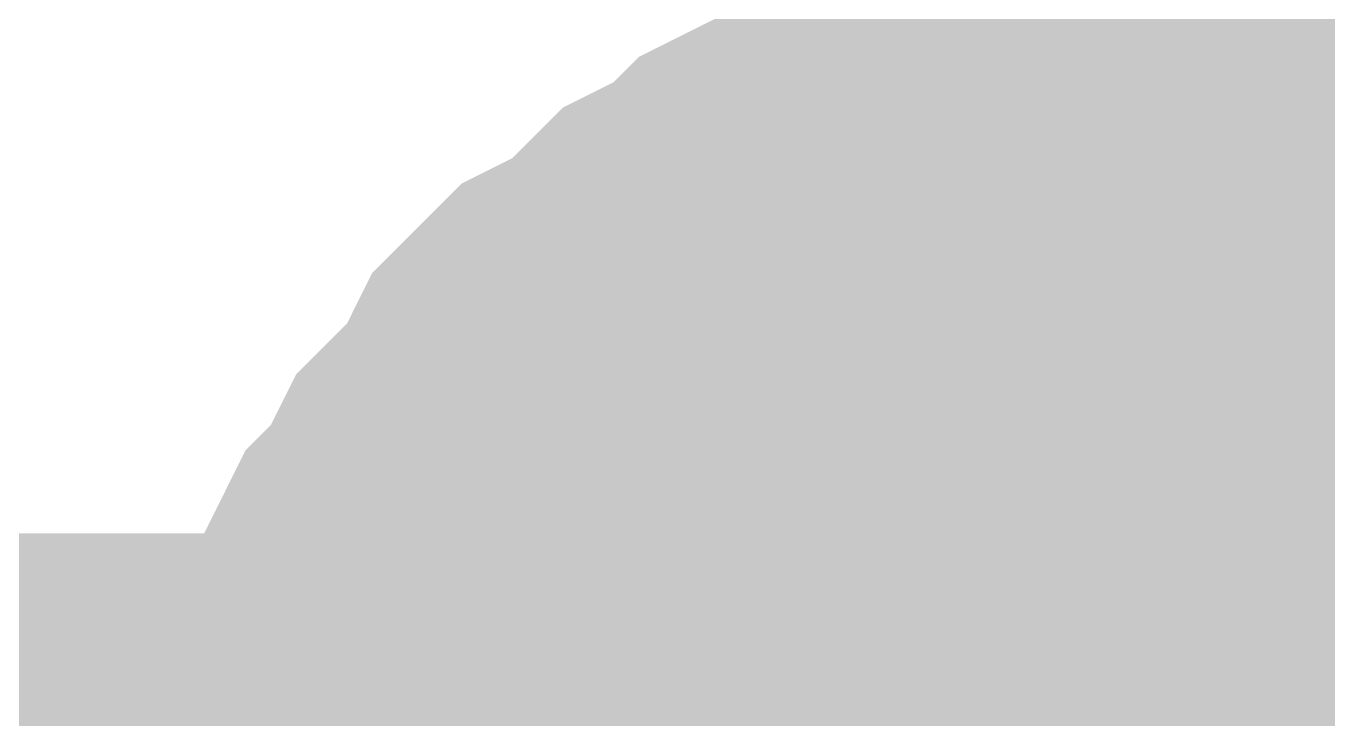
# Model space of a CAD drawing. Header units: inches. Extents: x 0 to 841, y 0 to 594.
# Drawn here: x 444.01 to 445.164, y 552.706 to 553.32 of the extents above; entities that cross this region are included whole.
import ezdxf

# ---------------------------------------------------------------- set-up
doc = ezdxf.new("R2010")
doc.units = ezdxf.units.IN
doc.layers.add('Sheet', color=255, linetype='Continuous')

msp = doc.modelspace()

# ---------------------------------------------------------------- linework, layer by layer
at = {"layer": 'Sheet'}
for points in [[(445.0015, 552.4955, 0.7493, 0.7493, 0), (445.0015, 554.9884, 0.7493, 0.7493, 0)], [(444.2379, 552.5404, 0.2997, 0.2997, 0), (444.2379, 552.5628, 0.2997, 0.2997, 0), (444.2379, 552.6078, 0.2997, 0.2997, 0), (444.2604, 552.6527, 0.2997, 0.2997, 0), (444.2604, 552.6751, 0.2997, 0.2997, 0), (444.2828, 552.7201, 0.2997, 0.2997, 0), (444.2828, 552.7425, 0.2997, 0.2997, 0), (444.3053, 552.7874, 0.2997, 0.2997, 0), (444.3053, 552.8099, 0.2997, 0.2997, 0), (444.3277, 552.8548, 0.2997, 0.2997, 0), (444.3502, 552.8773, 0.2997, 0.2997, 0), (444.3726, 552.9222, 0.2997, 0.2997, 0), (444.3951, 552.9446, 0.2997, 0.2997, 0), (444.4176, 552.9671, 0.2997, 0.2997, 0), (444.44, 553.012, 0.2997, 0.2997, 0), (444.4625, 553.0345, 0.2997, 0.2997, 0), (444.4849, 553.0569, 0.2997, 0.2997, 0), (444.5299, 553.0794, 0.2997, 0.2997, 0), (444.5523, 553.1019, 0.2997, 0.2997, 0), (444.5748, 553.1243, 0.2997, 0.2997, 0), (444.6197, 553.1468, 0.2997, 0.2997, 0), (444.6421, 553.1692, 0.2997, 0.2997, 0), (444.6871, 553.1917, 0.2997, 0.2997, 0), (444.7095, 553.1917, 0.2997, 0.2997, 0), (444.7544, 553.2142, 0.2997, 0.2997, 0), (444.7769, 553.2142, 0.2997, 0.2997, 0), (444.8218, 553.2366, 0.2997, 0.2997, 0), (444.8443, 553.2366, 0.2997, 0.2997, 0), (444.8892, 553.2591, 0.2997, 0.2997, 0), (444.9341, 553.2591, 0.2997, 0.2997, 0), (444.9566, 553.2591, 0.2997, 0.2997, 0), (445.0015, 553.2591, 0.2997, 0.2997, 0)], [(444.2379, 552.5404, 0.2997, 0.2997, 0), (444.2379, 552.5628, 0.2997, 0.2997, 0), (444.2379, 552.6078, 0.2997, 0.2997, 0), (444.2604, 552.6527, 0.2997, 0.2997, 0), (444.2604, 552.6751, 0.2997, 0.2997, 0), (444.2828, 552.7201, 0.2997, 0.2997, 0), (444.2828, 552.7425, 0.2997, 0.2997, 0), (444.3053, 552.7874, 0.2997, 0.2997, 0), (444.3053, 552.8099, 0.2997, 0.2997, 0), (444.3277, 552.8548, 0.2997, 0.2997, 0), (444.3502, 552.8773, 0.2997, 0.2997, 0), (444.3726, 552.9222, 0.2997, 0.2997, 0), (444.3951, 552.9446, 0.2997, 0.2997, 0), (444.4176, 552.9671, 0.2997, 0.2997, 0), (444.44, 553.012, 0.2997, 0.2997, 0), (444.4625, 553.0345, 0.2997, 0.2997, 0), (444.4849, 553.0569, 0.2997, 0.2997, 0), (444.5299, 553.0794, 0.2997, 0.2997, 0), (444.5523, 553.1019, 0.2997, 0.2997, 0), (444.5748, 553.1243, 0.2997, 0.2997, 0), (444.6197, 553.1468, 0.2997, 0.2997, 0), (444.6421, 553.1692, 0.2997, 0.2997, 0), (444.6871, 553.1917, 0.2997, 0.2997, 0), (444.7095, 553.1917, 0.2997, 0.2997, 0), (444.7544, 553.2142, 0.2997, 0.2997, 0), (444.7769, 553.2142, 0.2997, 0.2997, 0), (444.8218, 553.2366, 0.2997, 0.2997, 0), (444.8443, 553.2366, 0.2997, 0.2997, 0), (444.8892, 553.2591, 0.2997, 0.2997, 0), (444.9341, 553.2591, 0.2997, 0.2997, 0), (444.9566, 553.2591, 0.2997, 0.2997, 0), (445.0015, 553.2591, 0.2997, 0.2997, 0)], [(444.2379, 552.5404, 0.2997, 0.2997, 0), (444.2379, 552.5628, 0.2997, 0.2997, 0), (444.2379, 552.6078, 0.2997, 0.2997, 0), (444.2604, 552.6527, 0.2997, 0.2997, 0), (444.2604, 552.6751, 0.2997, 0.2997, 0), (444.2828, 552.7201, 0.2997, 0.2997, 0), (444.2828, 552.7425, 0.2997, 0.2997, 0), (444.3053, 552.7874, 0.2997, 0.2997, 0), (444.3053, 552.8099, 0.2997, 0.2997, 0), (444.3277, 552.8548, 0.2997, 0.2997, 0), (444.3502, 552.8773, 0.2997, 0.2997, 0), (444.3726, 552.9222, 0.2997, 0.2997, 0), (444.3951, 552.9446, 0.2997, 0.2997, 0), (444.4176, 552.9671, 0.2997, 0.2997, 0), (444.44, 553.012, 0.2997, 0.2997, 0), (444.4625, 553.0345, 0.2997, 0.2997, 0), (444.4849, 553.0569, 0.2997, 0.2997, 0), (444.5299, 553.0794, 0.2997, 0.2997, 0), (444.5523, 553.1019, 0.2997, 0.2997, 0), (444.5748, 553.1243, 0.2997, 0.2997, 0), (444.6197, 553.1468, 0.2997, 0.2997, 0), (444.6421, 553.1692, 0.2997, 0.2997, 0), (444.6871, 553.1917, 0.2997, 0.2997, 0), (444.7095, 553.1917, 0.2997, 0.2997, 0), (444.7544, 553.2142, 0.2997, 0.2997, 0), (444.7769, 553.2142, 0.2997, 0.2997, 0), (444.8218, 553.2366, 0.2997, 0.2997, 0), (444.8443, 553.2366, 0.2997, 0.2997, 0), (444.8892, 553.2591, 0.2997, 0.2997, 0), (444.9341, 553.2591, 0.2997, 0.2997, 0), (444.9566, 553.2591, 0.2997, 0.2997, 0), (445.0015, 553.2591, 0.2997, 0.2997, 0)], [(444.2379, 552.5404, 0.2997, 0.2997, 0), (444.2379, 552.5628, 0.2997, 0.2997, 0), (444.2379, 552.6078, 0.2997, 0.2997, 0), (444.2604, 552.6527, 0.2997, 0.2997, 0), (444.2604, 552.6751, 0.2997, 0.2997, 0), (444.2828, 552.7201, 0.2997, 0.2997, 0), (444.2828, 552.7425, 0.2997, 0.2997, 0), (444.3053, 552.7874, 0.2997, 0.2997, 0), (444.3053, 552.8099, 0.2997, 0.2997, 0), (444.3277, 552.8548, 0.2997, 0.2997, 0), (444.3502, 552.8773, 0.2997, 0.2997, 0), (444.3726, 552.9222, 0.2997, 0.2997, 0), (444.3951, 552.9446, 0.2997, 0.2997, 0), (444.4176, 552.9671, 0.2997, 0.2997, 0), (444.44, 553.012, 0.2997, 0.2997, 0), (444.4625, 553.0345, 0.2997, 0.2997, 0), (444.4849, 553.0569, 0.2997, 0.2997, 0), (444.5299, 553.0794, 0.2997, 0.2997, 0), (444.5523, 553.1019, 0.2997, 0.2997, 0), (444.5748, 553.1243, 0.2997, 0.2997, 0), (444.6197, 553.1468, 0.2997, 0.2997, 0), (444.6421, 553.1692, 0.2997, 0.2997, 0), (444.6871, 553.1917, 0.2997, 0.2997, 0), (444.7095, 553.1917, 0.2997, 0.2997, 0), (444.7544, 553.2142, 0.2997, 0.2997, 0), (444.7769, 553.2142, 0.2997, 0.2997, 0), (444.8218, 553.2366, 0.2997, 0.2997, 0), (444.8443, 553.2366, 0.2997, 0.2997, 0), (444.8892, 553.2591, 0.2997, 0.2997, 0), (444.9341, 553.2591, 0.2997, 0.2997, 0), (444.9566, 553.2591, 0.2997, 0.2997, 0), (445.0015, 553.2591, 0.2997, 0.2997, 0)], [(444.2379, 552.5404, 0.2997, 0.2997, 0), (444.2379, 552.5628, 0.2997, 0.2997, 0), (444.2379, 552.6078, 0.2997, 0.2997, 0), (444.2604, 552.6527, 0.2997, 0.2997, 0), (444.2604, 552.6751, 0.2997, 0.2997, 0), (444.2828, 552.7201, 0.2997, 0.2997, 0), (444.2828, 552.7425, 0.2997, 0.2997, 0), (444.3053, 552.7874, 0.2997, 0.2997, 0), (444.3053, 552.8099, 0.2997, 0.2997, 0), (444.3277, 552.8548, 0.2997, 0.2997, 0), (444.3502, 552.8773, 0.2997, 0.2997, 0), (444.3726, 552.9222, 0.2997, 0.2997, 0), (444.3951, 552.9446, 0.2997, 0.2997, 0), (444.4176, 552.9671, 0.2997, 0.2997, 0), (444.44, 553.012, 0.2997, 0.2997, 0), (444.4625, 553.0345, 0.2997, 0.2997, 0), (444.4849, 553.0569, 0.2997, 0.2997, 0), (444.5299, 553.0794, 0.2997, 0.2997, 0), (444.5523, 553.1019, 0.2997, 0.2997, 0), (444.5748, 553.1243, 0.2997, 0.2997, 0), (444.6197, 553.1468, 0.2997, 0.2997, 0), (444.6421, 553.1692, 0.2997, 0.2997, 0), (444.6871, 553.1917, 0.2997, 0.2997, 0), (444.7095, 553.1917, 0.2997, 0.2997, 0), (444.7544, 553.2142, 0.2997, 0.2997, 0), (444.7769, 553.2142, 0.2997, 0.2997, 0), (444.8218, 553.2366, 0.2997, 0.2997, 0), (444.8443, 553.2366, 0.2997, 0.2997, 0), (444.8892, 553.2591, 0.2997, 0.2997, 0), (444.9341, 553.2591, 0.2997, 0.2997, 0), (444.9566, 553.2591, 0.2997, 0.2997, 0), (445.0015, 553.2591, 0.2997, 0.2997, 0)], [(445.0015, 553.2591, 0.2997, 0.2997, 0), (445.0015, 553.2591, 0.2997, 0.2997, 0)], [(445.0015, 553.2591, 0.2997, 0.2997, 0), (445.0464, 553.2591, 0.2997, 0.2997, 0), (445.0913, 553.2591, 0.2997, 0.2997, 0), (445.1138, 553.2591, 0.2997, 0.2997, 0), (445.1587, 553.2366, 0.2997, 0.2997, 0), (445.2036, 553.2366, 0.2997, 0.2997, 0), (445.226, 553.2142, 0.2997, 0.2997, 0), (445.271, 553.2142, 0.2997, 0.2997, 0), (445.2934, 553.1917, 0.2997, 0.2997, 0), (445.3383, 553.1917, 0.2997, 0.2997, 0)], [(445.0015, 553.2591, 0.2997, 0.2997, 0), (445.0015, 553.2591, 0.2997, 0.2997, 0)], [(445.0015, 553.2591, 0.2997, 0.2997, 0), (445.0464, 553.2591, 0.2997, 0.2997, 0), (445.0913, 553.2591, 0.2997, 0.2997, 0), (445.1138, 553.2591, 0.2997, 0.2997, 0), (445.1587, 553.2366, 0.2997, 0.2997, 0), (445.2036, 553.2366, 0.2997, 0.2997, 0), (445.226, 553.2142, 0.2997, 0.2997, 0), (445.271, 553.2142, 0.2997, 0.2997, 0), (445.2934, 553.1917, 0.2997, 0.2997, 0), (445.3383, 553.1917, 0.2997, 0.2997, 0)], [(445.0015, 553.2591, 0.2997, 0.2997, 0), (445.0015, 553.2591, 0.2997, 0.2997, 0)], [(445.0015, 553.2591, 0.2997, 0.2997, 0), (445.0464, 553.2591, 0.2997, 0.2997, 0), (445.0913, 553.2591, 0.2997, 0.2997, 0), (445.1138, 553.2591, 0.2997, 0.2997, 0), (445.1587, 553.2366, 0.2997, 0.2997, 0), (445.2036, 553.2366, 0.2997, 0.2997, 0), (445.226, 553.2142, 0.2997, 0.2997, 0), (445.271, 553.2142, 0.2997, 0.2997, 0), (445.2934, 553.1917, 0.2997, 0.2997, 0), (445.3383, 553.1917, 0.2997, 0.2997, 0)], [(445.0015, 553.2591, 0.2997, 0.2997, 0), (445.0015, 553.2591, 0.2997, 0.2997, 0)], [(445.0015, 553.2591, 0.2997, 0.2997, 0), (445.0464, 553.2591, 0.2997, 0.2997, 0), (445.0913, 553.2591, 0.2997, 0.2997, 0), (445.1138, 553.2591, 0.2997, 0.2997, 0), (445.1587, 553.2366, 0.2997, 0.2997, 0), (445.2036, 553.2366, 0.2997, 0.2997, 0), (445.226, 553.2142, 0.2997, 0.2997, 0), (445.271, 553.2142, 0.2997, 0.2997, 0), (445.2934, 553.1917, 0.2997, 0.2997, 0), (445.3383, 553.1917, 0.2997, 0.2997, 0)], [(445.0015, 553.2591, 0.2997, 0.2997, 0), (445.0015, 553.2591, 0.2997, 0.2997, 0)], [(445.0015, 553.2591, 0.2997, 0.2997, 0), (445.0464, 553.2591, 0.2997, 0.2997, 0), (445.0913, 553.2591, 0.2997, 0.2997, 0), (445.1138, 553.2591, 0.2997, 0.2997, 0), (445.1587, 553.2366, 0.2997, 0.2997, 0), (445.2036, 553.2366, 0.2997, 0.2997, 0), (445.226, 553.2142, 0.2997, 0.2997, 0), (445.271, 553.2142, 0.2997, 0.2997, 0), (445.2934, 553.1917, 0.2997, 0.2997, 0), (445.3383, 553.1917, 0.2997, 0.2997, 0)], [(444.2604, 552.6527, 0.0991, 0.0991, 0), (444.2604, 552.6751, 0.0991, 0.0991, 0), (444.2828, 552.7201, 0.0991, 0.0991, 0), (444.2828, 552.7425, 0.0991, 0.0991, 0), (444.3053, 552.7874, 0.0991, 0.0991, 0), (444.3053, 552.8099, 0.0991, 0.0991, 0), (444.3277, 552.8548, 0.0991, 0.0991, 0), (444.3502, 552.8773, 0.0991, 0.0991, 0), (444.3726, 552.9222, 0.0991, 0.0991, 0), (444.3951, 552.9446, 0.0991, 0.0991, 0), (444.4176, 552.9671, 0.0991, 0.0991, 0), (444.44, 553.012, 0.0991, 0.0991, 0), (444.4625, 553.0345, 0.0991, 0.0991, 0), (444.4849, 553.0569, 0.0991, 0.0991, 0), (444.5299, 553.0794, 0.0991, 0.0991, 0), (444.5523, 553.1019, 0.0991, 0.0991, 0), (444.5748, 553.1243, 0.0991, 0.0991, 0), (444.6197, 553.1468, 0.0991, 0.0991, 0), (444.6421, 553.1692, 0.0991, 0.0991, 0), (444.6871, 553.1917, 0.0991, 0.0991, 0), (444.7095, 553.1917, 0.0991, 0.0991, 0), (444.7544, 553.2142, 0.0991, 0.0991, 0), (444.7769, 553.2142, 0.0991, 0.0991, 0), (444.8218, 553.2366, 0.0991, 0.0991, 0), (444.8443, 553.2366, 0.0991, 0.0991, 0), (444.8892, 553.2591, 0.0991, 0.0991, 0), (444.9341, 553.2591, 0.0991, 0.0991, 0), (444.9566, 553.2591, 0.0991, 0.0991, 0), (445.0015, 553.2591, 0.0991, 0.0991, 0)], [(444.2604, 552.6527, 0.0991, 0.0991, 0), (444.2604, 552.6751, 0.0991, 0.0991, 0), (444.2828, 552.7201, 0.0991, 0.0991, 0), (444.2828, 552.7425, 0.0991, 0.0991, 0), (444.3053, 552.7874, 0.0991, 0.0991, 0), (444.3053, 552.8099, 0.0991, 0.0991, 0), (444.3277, 552.8548, 0.0991, 0.0991, 0), (444.3502, 552.8773, 0.0991, 0.0991, 0), (444.3726, 552.9222, 0.0991, 0.0991, 0), (444.3951, 552.9446, 0.0991, 0.0991, 0), (444.4176, 552.9671, 0.0991, 0.0991, 0), (444.44, 553.012, 0.0991, 0.0991, 0), (444.4625, 553.0345, 0.0991, 0.0991, 0), (444.4849, 553.0569, 0.0991, 0.0991, 0), (444.5299, 553.0794, 0.0991, 0.0991, 0), (444.5523, 553.1019, 0.0991, 0.0991, 0), (444.5748, 553.1243, 0.0991, 0.0991, 0), (444.6197, 553.1468, 0.0991, 0.0991, 0), (444.6421, 553.1692, 0.0991, 0.0991, 0), (444.6871, 553.1917, 0.0991, 0.0991, 0), (444.7095, 553.1917, 0.0991, 0.0991, 0), (444.7544, 553.2142, 0.0991, 0.0991, 0), (444.7769, 553.2142, 0.0991, 0.0991, 0), (444.8218, 553.2366, 0.0991, 0.0991, 0), (444.8443, 553.2366, 0.0991, 0.0991, 0), (444.8892, 553.2591, 0.0991, 0.0991, 0), (444.9341, 553.2591, 0.0991, 0.0991, 0), (444.9566, 553.2591, 0.0991, 0.0991, 0), (445.0015, 553.2591, 0.0991, 0.0991, 0)], [(444.2604, 552.6527, 0.0991, 0.0991, 0), (444.2604, 552.6751, 0.0991, 0.0991, 0), (444.2828, 552.7201, 0.0991, 0.0991, 0), (444.2828, 552.7425, 0.0991, 0.0991, 0), (444.3053, 552.7874, 0.0991, 0.0991, 0), (444.3053, 552.8099, 0.0991, 0.0991, 0), (444.3277, 552.8548, 0.0991, 0.0991, 0), (444.3502, 552.8773, 0.0991, 0.0991, 0), (444.3726, 552.9222, 0.0991, 0.0991, 0), (444.3951, 552.9446, 0.0991, 0.0991, 0), (444.4176, 552.9671, 0.0991, 0.0991, 0), (444.44, 553.012, 0.0991, 0.0991, 0), (444.4625, 553.0345, 0.0991, 0.0991, 0), (444.4849, 553.0569, 0.0991, 0.0991, 0), (444.5299, 553.0794, 0.0991, 0.0991, 0), (444.5523, 553.1019, 0.0991, 0.0991, 0), (444.5748, 553.1243, 0.0991, 0.0991, 0), (444.6197, 553.1468, 0.0991, 0.0991, 0), (444.6421, 553.1692, 0.0991, 0.0991, 0), (444.6871, 553.1917, 0.0991, 0.0991, 0), (444.7095, 553.1917, 0.0991, 0.0991, 0), (444.7544, 553.2142, 0.0991, 0.0991, 0), (444.7769, 553.2142, 0.0991, 0.0991, 0), (444.8218, 553.2366, 0.0991, 0.0991, 0), (444.8443, 553.2366, 0.0991, 0.0991, 0), (444.8892, 553.2591, 0.0991, 0.0991, 0), (444.9341, 553.2591, 0.0991, 0.0991, 0), (444.9566, 553.2591, 0.0991, 0.0991, 0), (445.0015, 553.2591, 0.0991, 0.0991, 0)], [(444.2604, 552.6527, 0.0991, 0.0991, 0), (444.2604, 552.6751, 0.0991, 0.0991, 0), (444.2828, 552.7201, 0.0991, 0.0991, 0), (444.2828, 552.7425, 0.0991, 0.0991, 0), (444.3053, 552.7874, 0.0991, 0.0991, 0), (444.3053, 552.8099, 0.0991, 0.0991, 0), (444.3277, 552.8548, 0.0991, 0.0991, 0), (444.3502, 552.8773, 0.0991, 0.0991, 0), (444.3726, 552.9222, 0.0991, 0.0991, 0), (444.3951, 552.9446, 0.0991, 0.0991, 0), (444.4176, 552.9671, 0.0991, 0.0991, 0), (444.44, 553.012, 0.0991, 0.0991, 0), (444.4625, 553.0345, 0.0991, 0.0991, 0), (444.4849, 553.0569, 0.0991, 0.0991, 0), (444.5299, 553.0794, 0.0991, 0.0991, 0), (444.5523, 553.1019, 0.0991, 0.0991, 0), (444.5748, 553.1243, 0.0991, 0.0991, 0), (444.6197, 553.1468, 0.0991, 0.0991, 0), (444.6421, 553.1692, 0.0991, 0.0991, 0), (444.6871, 553.1917, 0.0991, 0.0991, 0), (444.7095, 553.1917, 0.0991, 0.0991, 0), (444.7544, 553.2142, 0.0991, 0.0991, 0), (444.7769, 553.2142, 0.0991, 0.0991, 0), (444.8218, 553.2366, 0.0991, 0.0991, 0), (444.8443, 553.2366, 0.0991, 0.0991, 0), (444.8892, 553.2591, 0.0991, 0.0991, 0), (444.9341, 553.2591, 0.0991, 0.0991, 0), (444.9566, 553.2591, 0.0991, 0.0991, 0), (445.0015, 553.2591, 0.0991, 0.0991, 0)], [(444.2604, 552.6527, 0.0991, 0.0991, 0), (444.2604, 552.6751, 0.0991, 0.0991, 0), (444.2828, 552.7201, 0.0991, 0.0991, 0), (444.2828, 552.7425, 0.0991, 0.0991, 0), (444.3053, 552.7874, 0.0991, 0.0991, 0), (444.3053, 552.8099, 0.0991, 0.0991, 0), (444.3277, 552.8548, 0.0991, 0.0991, 0), (444.3502, 552.8773, 0.0991, 0.0991, 0), (444.3726, 552.9222, 0.0991, 0.0991, 0), (444.3951, 552.9446, 0.0991, 0.0991, 0), (444.4176, 552.9671, 0.0991, 0.0991, 0), (444.44, 553.012, 0.0991, 0.0991, 0), (444.4625, 553.0345, 0.0991, 0.0991, 0), (444.4849, 553.0569, 0.0991, 0.0991, 0), (444.5299, 553.0794, 0.0991, 0.0991, 0), (444.5523, 553.1019, 0.0991, 0.0991, 0), (444.5748, 553.1243, 0.0991, 0.0991, 0), (444.6197, 553.1468, 0.0991, 0.0991, 0), (444.6421, 553.1692, 0.0991, 0.0991, 0), (444.6871, 553.1917, 0.0991, 0.0991, 0), (444.7095, 553.1917, 0.0991, 0.0991, 0), (444.7544, 553.2142, 0.0991, 0.0991, 0), (444.7769, 553.2142, 0.0991, 0.0991, 0), (444.8218, 553.2366, 0.0991, 0.0991, 0), (444.8443, 553.2366, 0.0991, 0.0991, 0), (444.8892, 553.2591, 0.0991, 0.0991, 0), (444.9341, 553.2591, 0.0991, 0.0991, 0), (444.9566, 553.2591, 0.0991, 0.0991, 0), (445.0015, 553.2591, 0.0991, 0.0991, 0)], [(445.0015, 553.2591, 0.0991, 0.0991, 0), (445.0015, 553.2591, 0.0991, 0.0991, 0)], [(445.0015, 553.2591, 0.0991, 0.0991, 0), (445.0464, 553.2591, 0.0991, 0.0991, 0), (445.0913, 553.2591, 0.0991, 0.0991, 0), (445.1138, 553.2591, 0.0991, 0.0991, 0), (445.1587, 553.2366, 0.0991, 0.0991, 0), (445.2036, 553.2366, 0.0991, 0.0991, 0), (445.226, 553.2142, 0.0991, 0.0991, 0)], [(445.0015, 553.2591, 0.0991, 0.0991, 0), (445.0015, 553.2591, 0.0991, 0.0991, 0)], [(445.0015, 553.2591, 0.0991, 0.0991, 0), (445.0464, 553.2591, 0.0991, 0.0991, 0), (445.0913, 553.2591, 0.0991, 0.0991, 0), (445.1138, 553.2591, 0.0991, 0.0991, 0), (445.1587, 553.2366, 0.0991, 0.0991, 0), (445.2036, 553.2366, 0.0991, 0.0991, 0), (445.226, 553.2142, 0.0991, 0.0991, 0)], [(445.0015, 553.2591, 0.0991, 0.0991, 0), (445.0015, 553.2591, 0.0991, 0.0991, 0)], [(445.0015, 553.2591, 0.0991, 0.0991, 0), (445.0464, 553.2591, 0.0991, 0.0991, 0), (445.0913, 553.2591, 0.0991, 0.0991, 0), (445.1138, 553.2591, 0.0991, 0.0991, 0), (445.1587, 553.2366, 0.0991, 0.0991, 0), (445.2036, 553.2366, 0.0991, 0.0991, 0), (445.226, 553.2142, 0.0991, 0.0991, 0)], [(445.0015, 553.2591, 0.0991, 0.0991, 0), (445.0015, 553.2591, 0.0991, 0.0991, 0)], [(445.0015, 553.2591, 0.0991, 0.0991, 0), (445.0464, 553.2591, 0.0991, 0.0991, 0), (445.0913, 553.2591, 0.0991, 0.0991, 0), (445.1138, 553.2591, 0.0991, 0.0991, 0), (445.1587, 553.2366, 0.0991, 0.0991, 0), (445.2036, 553.2366, 0.0991, 0.0991, 0), (445.226, 553.2142, 0.0991, 0.0991, 0)], [(445.0015, 553.2591, 0.0991, 0.0991, 0), (445.0015, 553.2591, 0.0991, 0.0991, 0)], [(445.0015, 553.2591, 0.0991, 0.0991, 0), (445.0464, 553.2591, 0.0991, 0.0991, 0), (445.0913, 553.2591, 0.0991, 0.0991, 0), (445.1138, 553.2591, 0.0991, 0.0991, 0), (445.1587, 553.2366, 0.0991, 0.0991, 0), (445.2036, 553.2366, 0.0991, 0.0991, 0), (445.226, 553.2142, 0.0991, 0.0991, 0)], [(444.5074, 552.5404, 0.2997, 0.2997, 0), (444.5074, 552.5628, 0.2997, 0.2997, 0), (444.5074, 552.5853, 0.2997, 0.2997, 0), (444.5299, 552.6078, 0.2997, 0.2997, 0), (444.5299, 552.6302, 0.2997, 0.2997, 0), (444.5299, 552.6751, 0.2997, 0.2997, 0), (444.5523, 552.6751, 0.2997, 0.2997, 0), (444.5523, 552.6976, 0.2997, 0.2997, 0), (444.5748, 552.7201, 0.2997, 0.2997, 0), (444.5748, 552.7425, 0.2997, 0.2997, 0), (444.5972, 552.765, 0.2997, 0.2997, 0), (444.5972, 552.7874, 0.2997, 0.2997, 0), (444.6197, 552.8099, 0.2997, 0.2997, 0), (444.6421, 552.8324, 0.2997, 0.2997, 0), (444.6646, 552.8548, 0.2997, 0.2997, 0), (444.6646, 552.8548, 0.2997, 0.2997, 0), (444.6871, 552.8773, 0.2997, 0.2997, 0), (444.7095, 552.8997, 0.2997, 0.2997, 0), (444.732, 552.8997, 0.2997, 0.2997, 0), (444.7544, 552.9222, 0.2997, 0.2997, 0), (444.7769, 552.9222, 0.2997, 0.2997, 0), (444.7993, 552.9446, 0.2997, 0.2997, 0), (444.7993, 552.9446, 0.2997, 0.2997, 0), (444.8218, 552.9671, 0.2997, 0.2997, 0), (444.8667, 552.9671, 0.2997, 0.2997, 0), (444.8892, 552.9671, 0.2997, 0.2997, 0), (444.9116, 552.9896, 0.2997, 0.2997, 0), (444.9341, 552.9896, 0.2997, 0.2997, 0), (444.9566, 552.9896, 0.2997, 0.2997, 0), (444.979, 552.9896, 0.2997, 0.2997, 0), (445.0015, 552.9896, 0.2997, 0.2997, 0)], [(444.5074, 552.5404, 0.2997, 0.2997, 0), (444.5074, 552.5628, 0.2997, 0.2997, 0), (444.5074, 552.5853, 0.2997, 0.2997, 0), (444.5299, 552.6078, 0.2997, 0.2997, 0), (444.5299, 552.6302, 0.2997, 0.2997, 0), (444.5299, 552.6751, 0.2997, 0.2997, 0), (444.5523, 552.6751, 0.2997, 0.2997, 0), (444.5523, 552.6976, 0.2997, 0.2997, 0), (444.5748, 552.7201, 0.2997, 0.2997, 0), (444.5748, 552.7425, 0.2997, 0.2997, 0), (444.5972, 552.765, 0.2997, 0.2997, 0), (444.5972, 552.7874, 0.2997, 0.2997, 0), (444.6197, 552.8099, 0.2997, 0.2997, 0), (444.6421, 552.8324, 0.2997, 0.2997, 0), (444.6646, 552.8548, 0.2997, 0.2997, 0), (444.6646, 552.8548, 0.2997, 0.2997, 0), (444.6871, 552.8773, 0.2997, 0.2997, 0), (444.7095, 552.8997, 0.2997, 0.2997, 0), (444.732, 552.8997, 0.2997, 0.2997, 0), (444.7544, 552.9222, 0.2997, 0.2997, 0), (444.7769, 552.9222, 0.2997, 0.2997, 0), (444.7993, 552.9446, 0.2997, 0.2997, 0), (444.7993, 552.9446, 0.2997, 0.2997, 0), (444.8218, 552.9671, 0.2997, 0.2997, 0), (444.8667, 552.9671, 0.2997, 0.2997, 0), (444.8892, 552.9671, 0.2997, 0.2997, 0), (444.9116, 552.9896, 0.2997, 0.2997, 0), (444.9341, 552.9896, 0.2997, 0.2997, 0), (444.9566, 552.9896, 0.2997, 0.2997, 0), (444.979, 552.9896, 0.2997, 0.2997, 0), (445.0015, 552.9896, 0.2997, 0.2997, 0)], [(444.5074, 552.5404, 0.2997, 0.2997, 0), (444.5074, 552.5628, 0.2997, 0.2997, 0), (444.5074, 552.5853, 0.2997, 0.2997, 0), (444.5299, 552.6078, 0.2997, 0.2997, 0), (444.5299, 552.6302, 0.2997, 0.2997, 0), (444.5299, 552.6751, 0.2997, 0.2997, 0), (444.5523, 552.6751, 0.2997, 0.2997, 0), (444.5523, 552.6976, 0.2997, 0.2997, 0), (444.5748, 552.7201, 0.2997, 0.2997, 0), (444.5748, 552.7425, 0.2997, 0.2997, 0), (444.5972, 552.765, 0.2997, 0.2997, 0), (444.5972, 552.7874, 0.2997, 0.2997, 0), (444.6197, 552.8099, 0.2997, 0.2997, 0), (444.6421, 552.8324, 0.2997, 0.2997, 0), (444.6646, 552.8548, 0.2997, 0.2997, 0), (444.6646, 552.8548, 0.2997, 0.2997, 0), (444.6871, 552.8773, 0.2997, 0.2997, 0), (444.7095, 552.8997, 0.2997, 0.2997, 0), (444.732, 552.8997, 0.2997, 0.2997, 0), (444.7544, 552.9222, 0.2997, 0.2997, 0), (444.7769, 552.9222, 0.2997, 0.2997, 0), (444.7993, 552.9446, 0.2997, 0.2997, 0), (444.7993, 552.9446, 0.2997, 0.2997, 0), (444.8218, 552.9671, 0.2997, 0.2997, 0), (444.8667, 552.9671, 0.2997, 0.2997, 0), (444.8892, 552.9671, 0.2997, 0.2997, 0), (444.9116, 552.9896, 0.2997, 0.2997, 0), (444.9341, 552.9896, 0.2997, 0.2997, 0), (444.9566, 552.9896, 0.2997, 0.2997, 0), (444.979, 552.9896, 0.2997, 0.2997, 0), (445.0015, 552.9896, 0.2997, 0.2997, 0)], [(444.5074, 552.5404, 0.2997, 0.2997, 0), (444.5074, 552.5628, 0.2997, 0.2997, 0), (444.5074, 552.5853, 0.2997, 0.2997, 0), (444.5299, 552.6078, 0.2997, 0.2997, 0), (444.5299, 552.6302, 0.2997, 0.2997, 0), (444.5299, 552.6751, 0.2997, 0.2997, 0), (444.5523, 552.6751, 0.2997, 0.2997, 0), (444.5523, 552.6976, 0.2997, 0.2997, 0), (444.5748, 552.7201, 0.2997, 0.2997, 0), (444.5748, 552.7425, 0.2997, 0.2997, 0), (444.5972, 552.765, 0.2997, 0.2997, 0), (444.5972, 552.7874, 0.2997, 0.2997, 0), (444.6197, 552.8099, 0.2997, 0.2997, 0), (444.6421, 552.8324, 0.2997, 0.2997, 0), (444.6646, 552.8548, 0.2997, 0.2997, 0), (444.6646, 552.8548, 0.2997, 0.2997, 0), (444.6871, 552.8773, 0.2997, 0.2997, 0), (444.7095, 552.8997, 0.2997, 0.2997, 0), (444.732, 552.8997, 0.2997, 0.2997, 0), (444.7544, 552.9222, 0.2997, 0.2997, 0), (444.7769, 552.9222, 0.2997, 0.2997, 0), (444.7993, 552.9446, 0.2997, 0.2997, 0), (444.7993, 552.9446, 0.2997, 0.2997, 0), (444.8218, 552.9671, 0.2997, 0.2997, 0), (444.8667, 552.9671, 0.2997, 0.2997, 0), (444.8892, 552.9671, 0.2997, 0.2997, 0), (444.9116, 552.9896, 0.2997, 0.2997, 0), (444.9341, 552.9896, 0.2997, 0.2997, 0), (444.9566, 552.9896, 0.2997, 0.2997, 0), (444.979, 552.9896, 0.2997, 0.2997, 0), (445.0015, 552.9896, 0.2997, 0.2997, 0)], [(445.0015, 552.9896, 0.2997, 0.2997, 0), (445.0015, 552.9896, 0.2997, 0.2997, 0)], [(445.0015, 552.9896, 0.2997, 0.2997, 0), (445.0239, 552.9896, 0.2997, 0.2997, 0), (445.0464, 552.9896, 0.2997, 0.2997, 0), (445.0913, 552.9896, 0.2997, 0.2997, 0), (445.1138, 552.9896, 0.2997, 0.2997, 0), (445.1362, 552.9671, 0.2997, 0.2997, 0), (445.1587, 552.9671, 0.2997, 0.2997, 0), (445.1811, 552.9671, 0.2997, 0.2997, 0), (445.2036, 552.9446, 0.2997, 0.2997, 0), (445.226, 552.9446, 0.2997, 0.2997, 0), (445.2485, 552.9222, 0.2997, 0.2997, 0), (445.271, 552.9222, 0.2997, 0.2997, 0), (445.2934, 552.8997, 0.2997, 0.2997, 0), (445.3159, 552.8997, 0.2997, 0.2997, 0)], [(445.0015, 552.9896, 0.2997, 0.2997, 0), (445.0015, 552.9896, 0.2997, 0.2997, 0)], [(445.0015, 552.9896, 0.2997, 0.2997, 0), (445.0239, 552.9896, 0.2997, 0.2997, 0), (445.0464, 552.9896, 0.2997, 0.2997, 0), (445.0913, 552.9896, 0.2997, 0.2997, 0), (445.1138, 552.9896, 0.2997, 0.2997, 0), (445.1362, 552.9671, 0.2997, 0.2997, 0), (445.1587, 552.9671, 0.2997, 0.2997, 0), (445.1811, 552.9671, 0.2997, 0.2997, 0), (445.2036, 552.9446, 0.2997, 0.2997, 0), (445.226, 552.9446, 0.2997, 0.2997, 0), (445.2485, 552.9222, 0.2997, 0.2997, 0), (445.271, 552.9222, 0.2997, 0.2997, 0), (445.2934, 552.8997, 0.2997, 0.2997, 0), (445.3159, 552.8997, 0.2997, 0.2997, 0)], [(445.0015, 552.9896, 0.2997, 0.2997, 0), (445.0015, 552.9896, 0.2997, 0.2997, 0)], [(445.0015, 552.9896, 0.2997, 0.2997, 0), (445.0239, 552.9896, 0.2997, 0.2997, 0), (445.0464, 552.9896, 0.2997, 0.2997, 0), (445.0913, 552.9896, 0.2997, 0.2997, 0), (445.1138, 552.9896, 0.2997, 0.2997, 0), (445.1362, 552.9671, 0.2997, 0.2997, 0), (445.1587, 552.9671, 0.2997, 0.2997, 0), (445.1811, 552.9671, 0.2997, 0.2997, 0), (445.2036, 552.9446, 0.2997, 0.2997, 0), (445.226, 552.9446, 0.2997, 0.2997, 0), (445.2485, 552.9222, 0.2997, 0.2997, 0), (445.271, 552.9222, 0.2997, 0.2997, 0), (445.2934, 552.8997, 0.2997, 0.2997, 0), (445.3159, 552.8997, 0.2997, 0.2997, 0)], [(445.0015, 552.9896, 0.2997, 0.2997, 0), (445.0015, 552.9896, 0.2997, 0.2997, 0)], [(445.0015, 552.9896, 0.2997, 0.2997, 0), (445.0239, 552.9896, 0.2997, 0.2997, 0), (445.0464, 552.9896, 0.2997, 0.2997, 0), (445.0913, 552.9896, 0.2997, 0.2997, 0), (445.1138, 552.9896, 0.2997, 0.2997, 0), (445.1362, 552.9671, 0.2997, 0.2997, 0), (445.1587, 552.9671, 0.2997, 0.2997, 0), (445.1811, 552.9671, 0.2997, 0.2997, 0), (445.2036, 552.9446, 0.2997, 0.2997, 0), (445.226, 552.9446, 0.2997, 0.2997, 0), (445.2485, 552.9222, 0.2997, 0.2997, 0), (445.271, 552.9222, 0.2997, 0.2997, 0), (445.2934, 552.8997, 0.2997, 0.2997, 0), (445.3159, 552.8997, 0.2997, 0.2997, 0)], [(444.5299, 552.6302, 0.0991, 0.0991, 0), (444.5299, 552.6751, 0.0991, 0.0991, 0), (444.5523, 552.6751, 0.0991, 0.0991, 0), (444.5523, 552.6976, 0.0991, 0.0991, 0), (444.5748, 552.7201, 0.0991, 0.0991, 0), (444.5748, 552.7425, 0.0991, 0.0991, 0), (444.5972, 552.765, 0.0991, 0.0991, 0), (444.5972, 552.7874, 0.0991, 0.0991, 0), (444.6197, 552.8099, 0.0991, 0.0991, 0), (444.6421, 552.8324, 0.0991, 0.0991, 0), (444.6646, 552.8548, 0.0991, 0.0991, 0), (444.6646, 552.8548, 0.0991, 0.0991, 0), (444.6871, 552.8773, 0.0991, 0.0991, 0), (444.7095, 552.8997, 0.0991, 0.0991, 0), (444.732, 552.8997, 0.0991, 0.0991, 0), (444.7544, 552.9222, 0.0991, 0.0991, 0), (444.7769, 552.9222, 0.0991, 0.0991, 0), (444.7993, 552.9446, 0.0991, 0.0991, 0), (444.7993, 552.9446, 0.0991, 0.0991, 0), (444.8218, 552.9671, 0.0991, 0.0991, 0), (444.8667, 552.9671, 0.0991, 0.0991, 0), (444.8892, 552.9671, 0.0991, 0.0991, 0), (444.9116, 552.9896, 0.0991, 0.0991, 0), (444.9341, 552.9896, 0.0991, 0.0991, 0), (444.9566, 552.9896, 0.0991, 0.0991, 0), (444.979, 552.9896, 0.0991, 0.0991, 0), (445.0015, 552.9896, 0.0991, 0.0991, 0)], [(444.5299, 552.6302, 0.0991, 0.0991, 0), (444.5299, 552.6751, 0.0991, 0.0991, 0), (444.5523, 552.6751, 0.0991, 0.0991, 0), (444.5523, 552.6976, 0.0991, 0.0991, 0), (444.5748, 552.7201, 0.0991, 0.0991, 0), (444.5748, 552.7425, 0.0991, 0.0991, 0), (444.5972, 552.765, 0.0991, 0.0991, 0), (444.5972, 552.7874, 0.0991, 0.0991, 0), (444.6197, 552.8099, 0.0991, 0.0991, 0), (444.6421, 552.8324, 0.0991, 0.0991, 0), (444.6646, 552.8548, 0.0991, 0.0991, 0), (444.6646, 552.8548, 0.0991, 0.0991, 0), (444.6871, 552.8773, 0.0991, 0.0991, 0), (444.7095, 552.8997, 0.0991, 0.0991, 0), (444.732, 552.8997, 0.0991, 0.0991, 0), (444.7544, 552.9222, 0.0991, 0.0991, 0), (444.7769, 552.9222, 0.0991, 0.0991, 0), (444.7993, 552.9446, 0.0991, 0.0991, 0), (444.7993, 552.9446, 0.0991, 0.0991, 0), (444.8218, 552.9671, 0.0991, 0.0991, 0), (444.8667, 552.9671, 0.0991, 0.0991, 0), (444.8892, 552.9671, 0.0991, 0.0991, 0), (444.9116, 552.9896, 0.0991, 0.0991, 0), (444.9341, 552.9896, 0.0991, 0.0991, 0), (444.9566, 552.9896, 0.0991, 0.0991, 0), (444.979, 552.9896, 0.0991, 0.0991, 0), (445.0015, 552.9896, 0.0991, 0.0991, 0)], [(444.5299, 552.6302, 0.0991, 0.0991, 0), (444.5299, 552.6751, 0.0991, 0.0991, 0), (444.5523, 552.6751, 0.0991, 0.0991, 0), (444.5523, 552.6976, 0.0991, 0.0991, 0), (444.5748, 552.7201, 0.0991, 0.0991, 0), (444.5748, 552.7425, 0.0991, 0.0991, 0), (444.5972, 552.765, 0.0991, 0.0991, 0), (444.5972, 552.7874, 0.0991, 0.0991, 0), (444.6197, 552.8099, 0.0991, 0.0991, 0), (444.6421, 552.8324, 0.0991, 0.0991, 0), (444.6646, 552.8548, 0.0991, 0.0991, 0), (444.6646, 552.8548, 0.0991, 0.0991, 0), (444.6871, 552.8773, 0.0991, 0.0991, 0), (444.7095, 552.8997, 0.0991, 0.0991, 0), (444.732, 552.8997, 0.0991, 0.0991, 0), (444.7544, 552.9222, 0.0991, 0.0991, 0), (444.7769, 552.9222, 0.0991, 0.0991, 0), (444.7993, 552.9446, 0.0991, 0.0991, 0), (444.7993, 552.9446, 0.0991, 0.0991, 0), (444.8218, 552.9671, 0.0991, 0.0991, 0), (444.8667, 552.9671, 0.0991, 0.0991, 0), (444.8892, 552.9671, 0.0991, 0.0991, 0), (444.9116, 552.9896, 0.0991, 0.0991, 0), (444.9341, 552.9896, 0.0991, 0.0991, 0), (444.9566, 552.9896, 0.0991, 0.0991, 0), (444.979, 552.9896, 0.0991, 0.0991, 0), (445.0015, 552.9896, 0.0991, 0.0991, 0)], [(444.5299, 552.6302, 0.0991, 0.0991, 0), (444.5299, 552.6751, 0.0991, 0.0991, 0), (444.5523, 552.6751, 0.0991, 0.0991, 0), (444.5523, 552.6976, 0.0991, 0.0991, 0), (444.5748, 552.7201, 0.0991, 0.0991, 0), (444.5748, 552.7425, 0.0991, 0.0991, 0), (444.5972, 552.765, 0.0991, 0.0991, 0), (444.5972, 552.7874, 0.0991, 0.0991, 0), (444.6197, 552.8099, 0.0991, 0.0991, 0), (444.6421, 552.8324, 0.0991, 0.0991, 0), (444.6646, 552.8548, 0.0991, 0.0991, 0), (444.6646, 552.8548, 0.0991, 0.0991, 0), (444.6871, 552.8773, 0.0991, 0.0991, 0), (444.7095, 552.8997, 0.0991, 0.0991, 0), (444.732, 552.8997, 0.0991, 0.0991, 0), (444.7544, 552.9222, 0.0991, 0.0991, 0), (444.7769, 552.9222, 0.0991, 0.0991, 0), (444.7993, 552.9446, 0.0991, 0.0991, 0), (444.7993, 552.9446, 0.0991, 0.0991, 0), (444.8218, 552.9671, 0.0991, 0.0991, 0), (444.8667, 552.9671, 0.0991, 0.0991, 0), (444.8892, 552.9671, 0.0991, 0.0991, 0), (444.9116, 552.9896, 0.0991, 0.0991, 0), (444.9341, 552.9896, 0.0991, 0.0991, 0), (444.9566, 552.9896, 0.0991, 0.0991, 0), (444.979, 552.9896, 0.0991, 0.0991, 0), (445.0015, 552.9896, 0.0991, 0.0991, 0)], [(445.0015, 552.9896, 0.0991, 0.0991, 0), (445.0015, 552.9896, 0.0991, 0.0991, 0)], [(445.0015, 552.9896, 0.0991, 0.0991, 0), (445.0239, 552.9896, 0.0991, 0.0991, 0), (445.0464, 552.9896, 0.0991, 0.0991, 0), (445.0913, 552.9896, 0.0991, 0.0991, 0), (445.1138, 552.9896, 0.0991, 0.0991, 0), (445.1362, 552.9671, 0.0991, 0.0991, 0), (445.1587, 552.9671, 0.0991, 0.0991, 0), (445.1811, 552.9671, 0.0991, 0.0991, 0), (445.2036, 552.9446, 0.0991, 0.0991, 0), (445.226, 552.9446, 0.0991, 0.0991, 0)], [(445.0015, 552.9896, 0.0991, 0.0991, 0), (445.0015, 552.9896, 0.0991, 0.0991, 0)], [(445.0015, 552.9896, 0.0991, 0.0991, 0), (445.0239, 552.9896, 0.0991, 0.0991, 0), (445.0464, 552.9896, 0.0991, 0.0991, 0), (445.0913, 552.9896, 0.0991, 0.0991, 0), (445.1138, 552.9896, 0.0991, 0.0991, 0), (445.1362, 552.9671, 0.0991, 0.0991, 0), (445.1587, 552.9671, 0.0991, 0.0991, 0), (445.1811, 552.9671, 0.0991, 0.0991, 0), (445.2036, 552.9446, 0.0991, 0.0991, 0), (445.226, 552.9446, 0.0991, 0.0991, 0)], [(445.0015, 552.9896, 0.0991, 0.0991, 0), (445.0015, 552.9896, 0.0991, 0.0991, 0)], [(445.0015, 552.9896, 0.0991, 0.0991, 0), (445.0239, 552.9896, 0.0991, 0.0991, 0), (445.0464, 552.9896, 0.0991, 0.0991, 0), (445.0913, 552.9896, 0.0991, 0.0991, 0), (445.1138, 552.9896, 0.0991, 0.0991, 0), (445.1362, 552.9671, 0.0991, 0.0991, 0), (445.1587, 552.9671, 0.0991, 0.0991, 0), (445.1811, 552.9671, 0.0991, 0.0991, 0), (445.2036, 552.9446, 0.0991, 0.0991, 0), (445.226, 552.9446, 0.0991, 0.0991, 0)], [(445.0015, 552.9896, 0.0991, 0.0991, 0), (445.0015, 552.9896, 0.0991, 0.0991, 0)], [(445.0015, 552.9896, 0.0991, 0.0991, 0), (445.0239, 552.9896, 0.0991, 0.0991, 0), (445.0464, 552.9896, 0.0991, 0.0991, 0), (445.0913, 552.9896, 0.0991, 0.0991, 0), (445.1138, 552.9896, 0.0991, 0.0991, 0), (445.1362, 552.9671, 0.0991, 0.0991, 0), (445.1587, 552.9671, 0.0991, 0.0991, 0), (445.1811, 552.9671, 0.0991, 0.0991, 0), (445.2036, 552.9446, 0.0991, 0.0991, 0), (445.226, 552.9446, 0.0991, 0.0991, 0)], [(445.0015, 552.4955, 0.7493, 0.7493, 0), (429.9997, 552.4955, 0.7493, 0.7493, 0), (412.505, 552.4955, 0.7493, 0.7493, 0), (412.505, 552.4955, 0.7493, 0.7493, 0), (405.0041, 552.4955, 0.7493, 0.7493, 0), (405.0041, 552.4955, 0.7493, 0.7493, 0)], [(445.0015, 537.4927, 0.7493, 0.7493, 0), (445.0015, 552.4955, 0.7493, 0.7493, 0)], [(452.5024, 552.4955, 0.7493, 0.7493, 0), (445.0015, 552.4955, 0.7493, 0.7493, 0)]]:
    msp.add_lwpolyline(points, format="xyseb", dxfattribs=at)
msp.add_lwpolyline([(444.746, 552.5, 0.508, 0.508, 1), (445.254, 552.5, 0.508, 0.508, 1)], format="xyseb", close=True, dxfattribs=at)

doc.saveas('drawing.dxf')
